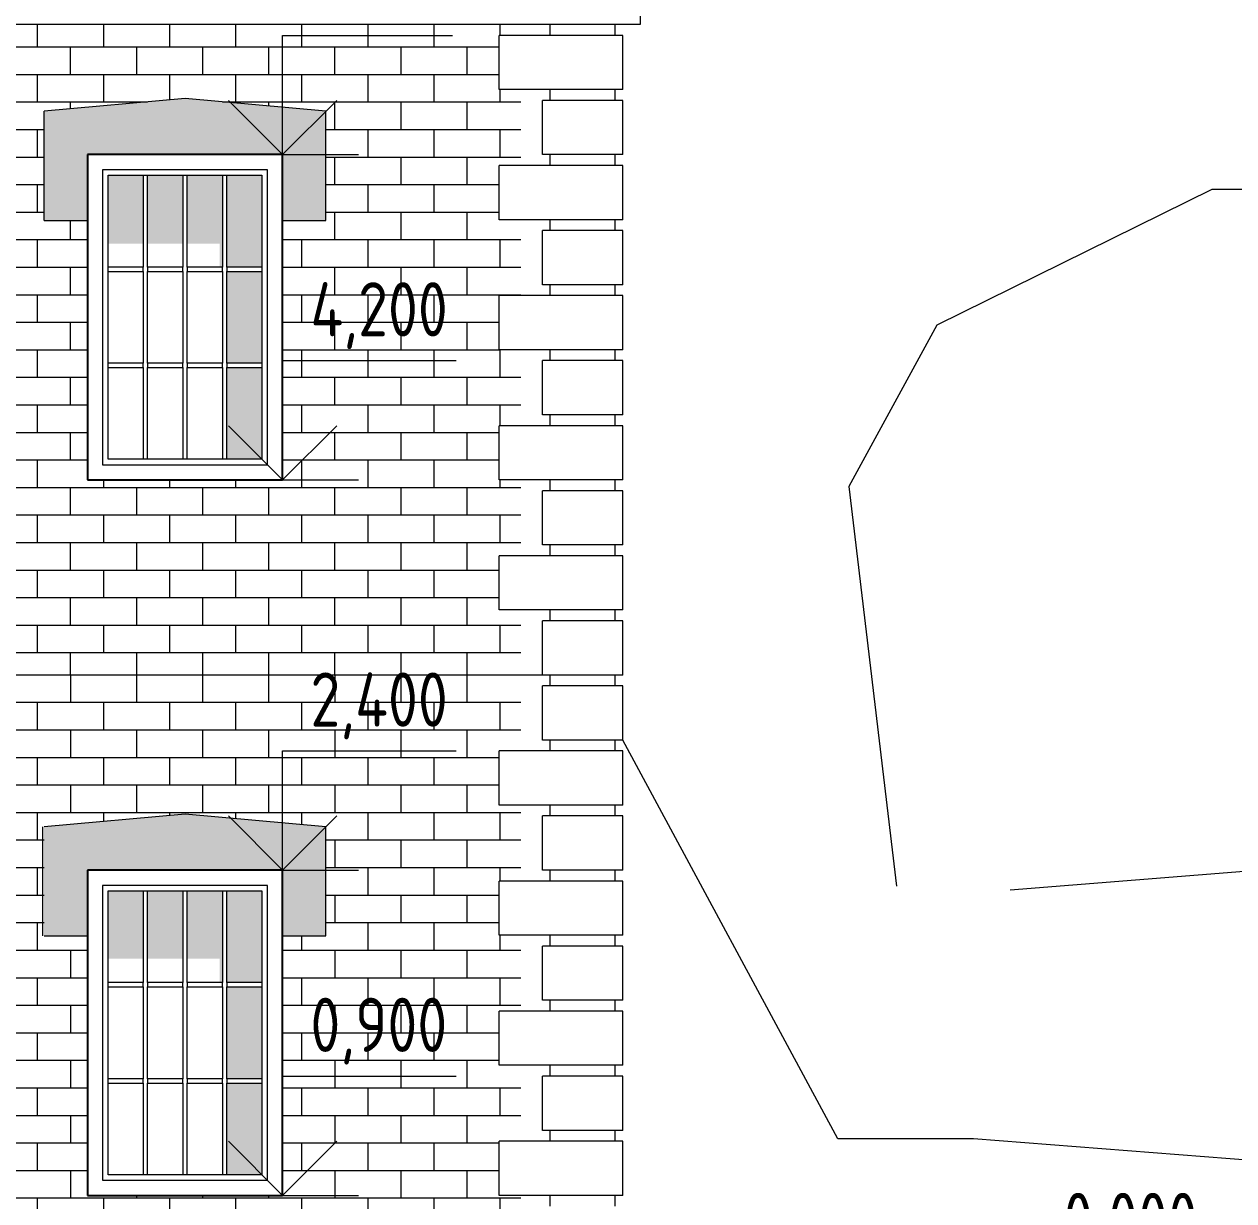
# Model space of a CAD drawing. Header units: feet. Extents: x -10410 to 374725, y -46422 to 88923.
# Drawn here: x 258158 to 263737, y 3362 to 8789 of the extents above; entities that cross this region are included whole.
import ezdxf

# ---------------------------------------------------------------- set-up
doc = ezdxf.new("R2010")
doc.units = ezdxf.units.FT
doc.header["$MEASUREMENT"] = 0
for name, color, linetype, lineweight in [('Интерьер - Мебель_Ном._пера__1', 7, 'Continuous', 20), ('Интерьер - Мебель_Ном._пера__7', 7, 'Continuous', 20), ('Конструктив - Перекрытия_Ном._пера__1', 7, 'Continuous', 20), ('Конструктив - Перекрытия_Ном._пера__120', 7, 'Continuous', 5), ('Конструктив - Стены Несущие_Ном._пера__1', 7, 'Continuous', 20), ('Конструктив - Стены Несущие_Ном._пера__120', 7, 'Continuous', 5)]:
    doc.layers.add(name, color=color, linetype=linetype, lineweight=lineweight)
doc.layers.add('Конструктив - Стены Несущие_Ном._пера__107', color=7, linetype='Continuous', lineweight=5, true_color=0xaaaaaa)
doc.layers.add('Конструктив - Стены Несущие_Ном._пера__87', color=7, linetype='Continuous', lineweight=25, true_color=0x6a6a6a)
doc.styles.add('СГЕНЕРИР_СТИЛЬ_2', font='CS_Gost2304.shx')

msp = doc.modelspace()

# ---------------------------------------------------------------- hatches: boundary and pattern name
at = {"layer": 'Конструктив - Стены Несущие_Ном._пера__107', "linetype": 'Continuous'}
h = msp.add_hatch(dxfattribs=at)
h.set_pattern_fill('ЧЕРЕПИЦА_02', color=256, style=0, pattern_type=2)
h.set_pattern_definition([(0, (258981.95, 7287.22), (0, 127), []), (90, (258981.95, 7287.22), (-304.8, 0), [127, -127]), (90, (259134.35, 7414.22), (-304.8, 0), [127, -127])])
h.paths.add_polyline_path([(257514.47197, 6387.21988), (257514.47197, 6337.21988), (257549.47198, 6337.21988), (257549.47198, 6087.21988), (257514.47197, 6087.21988), (257514.47197, 6037.21987), (257749.47198, 6037.21987), (257749.47198, 5787.21987), (260449.43288, 5787.21987), (260449.43288, 6087.21988), (260349.43284, 6087.21988), (260349.43284, 6337.21988), (260449.43288, 6337.21988), (260449.43288, 6687.21988), (260349.43284, 6687.21988), (260349.43284, 6937.21988), (260449.43288, 6937.21988), (260449.43288, 7287.21988), (260349.43284, 7287.21988), (260349.43284, 7537.21989), (260449.43288, 7537.21989), (260449.43288, 7887.21984), (260349.43284, 7887.21984), (260349.43284, 8137.21989), (260449.43288, 8137.21989), (260449.43288, 8487.21989), (260349.43284, 8487.21989), (260349.43284, 8737.2199), (260449.43288, 8737.2199), (260449.43288, 8787.2199), (257514.47197, 8787.2199), (257514.47197, 8737.2199), (257549.47198, 8737.2199), (257549.47198, 8487.21989), (257514.47197, 8487.21989), (257514.47197, 8437.21989), (257749.47198, 8437.21985), (257749.47198, 8187.21989), (257514.47197, 8187.21989), (257514.47197, 8137.21989), (257549.47198, 8137.21989), (257549.47198, 7887.21989), (257514.47197, 7887.21989), (257514.47197, 7837.21989), (257749.47198, 7837.21989), (257749.47198, 7587.21989), (257514.47197, 7587.21989), (257514.47197, 7537.21989), (257549.47198, 7537.21989), (257549.47198, 7287.21988), (257514.47197, 7287.21988), (257514.47197, 7237.21988), (257749.47198, 7237.21988), (257749.47198, 6987.21988), (257514.47197, 6987.21988), (257514.47197, 6937.21988), (257549.47198, 6937.21988), (257549.47198, 6687.21988), (257514.47197, 6687.21988), (257514.47197, 6637.21988), (257749.47198, 6637.21988), (257749.47198, 6387.21988)])
h.paths.add_polyline_path([(258250.0643, 7884.30982), (258450.0643, 7884.30982), (258450.0643, 6687.21988), (259350.06427, 6687.21988), (259350.06431, 7884.30982), (259550.06431, 7884.30982), (259550.06431, 8387.21989), (258900.06404, 8446.08594), (258250.0643, 8387.21994)], flags=0)
h = msp.add_hatch(dxfattribs=at)
h.set_pattern_fill('ЧЕРЕПИЦА_02', color=256, style=0, pattern_type=2)
h.set_pattern_definition([(0, (258982.21, 4137.22), (0, 127), []), (90, (258982.2, 4137.22), (-304.8, 0), [127, -127]), (90, (259134.6, 4264.22), (-304.8, 0), [127, -127])])
h.paths.add_polyline_path([(257549.99492, 3987.21988), (257514.99492, 3987.21988), (257514.99492, 3937.21988), (257749.99497, 3937.21988), (257749.99497, 3687.21988), (257514.99492, 3687.21988), (257514.99492, 3637.21988), (257549.99492, 3637.21988), (257549.99492, 3387.21988), (257514.99492, 3387.21988), (257514.99492, 3337.21988), (257749.99497, 3337.21988), (257749.99497, 3087.21992), (257514.99492, 3087.21987), (257514.99492, 3037.21987), (257749.99497, 3037.21992), (257749.99497, 2787.21987), (257514.99492, 2787.21987), (257514.99492, 2737.21987), (257749.99497, 2737.21987), (257749.99497, 2487.21987), (260349.43283, 2487.21987), (260349.43283, 2737.21987), (260449.43283, 2737.21987), (260449.43283, 2787.21987), (260349.43283, 2787.21987), (260349.43283, 3037.21987), (260449.43283, 3037.21987), (260449.43283, 3387.21992), (260349.43283, 3387.21992), (260349.43283, 3637.21988), (260449.43283, 3637.21988), (260449.43283, 3987.21988), (260349.43283, 3987.21988), (260349.43283, 4237.21988), (260449.43283, 4237.21988), (260449.43283, 4587.21988), (260349.43283, 4587.21988), (260349.43283, 4837.21988), (260449.43283, 4837.21988), (260449.43283, 5187.21988), (260349.43283, 5187.21988), (260349.43283, 5437.21988), (260449.43283, 5437.21988), (260449.43283, 5787.21983), (257514.99492, 5787.21988), (257514.99492, 5737.21988), (257749.99497, 5737.21993), (257749.99497, 5487.21988), (257514.99492, 5487.21988), (257514.99492, 5437.21988), (257549.99492, 5437.21988), (257549.99492, 5187.21988), (257514.99492, 5187.21988), (257514.99492, 5137.21988), (257749.99497, 5137.21983), (257749.99497, 4887.21988), (257514.99492, 4887.21988), (257514.99492, 4837.21988), (257549.99492, 4837.21988), (257549.99492, 4587.21988), (257514.99492, 4587.21988), (257514.99492, 4537.21988), (257749.99497, 4537.21988), (257749.99497, 4287.21988), (257514.99492, 4287.21988), (257514.99492, 4237.21988), (257549.99492, 4237.21988)])
h.paths.add_polyline_path([(258250.06431, 4584.30982), (258450.06431, 4584.30982), (258450.06431, 3387.21988), (259350.06436, 3387.21988), (259350.06431, 4584.30982), (259550.06431, 4584.30982), (259550.06431, 5087.21988), (258900.06407, 5146.08593), (258250.06431, 5087.21993)], flags=0)
at = {"layer": 'Конструктив - Стены Несущие_Ном._пера__120', "linetype": 'Continuous', "lineweight": 0, "true_color": 0x000000}
for points in [[(258450.0643, 8187.21988), (259350.0643, 8187.21988), (259350.0643, 7884.30984), (259550.0643, 7884.30984), (259550.0643, 8387.21988), (258900.06406, 8446.08593), (258250.0643, 8387.21992), (258250.0643, 7884.30984), (258450.0643, 7884.30984)], [(258545.0643, 7777.09801), (258705.06433, 7777.09799), (258705.06433, 7668.88655), (258707.56431, 7668.88655), (258707.56431, 8092.21988), (258545.06431, 8092.21988)], [(258890.0643, 8092.21988), (258727.5643, 8092.21988), (258727.56432, 7777.098), (258887.56432, 7777.09797), (258887.56432, 7668.88657), (258890.0643, 7668.88654)], [(258910.06429, 7777.09796), (259060.06436, 7777.09802), (259060.06436, 7668.88658), (259072.5643, 7668.88654), (259072.5643, 8092.21988), (258910.0643, 8092.21988)], [(259255.0643, 7668.88655), (259255.0643, 8092.21988), (259092.5643, 8092.21988), (259092.5643, 7668.88655)], [(259255.0643, 7225.55321), (259255.0643, 7648.88655), (259092.5643, 7648.88655), (259092.5643, 7225.55321)], [(259255.0643, 6782.21988), (259255.0643, 7205.55322), (259092.5643, 7205.55322), (259092.5643, 6782.21988)], [(258450.0643, 4887.21988), (259350.0643, 4887.21988), (259350.0643, 4584.30984), (259550.0643, 4584.30984), (259550.0643, 5087.21988), (258900.06406, 5146.08594), (258250.0643, 5087.21992), (258250.0643, 4584.30984), (258450.0643, 4584.30984)], [(258545.0643, 4478.3112), (258705.06433, 4478.31118), (258705.06433, 4370.09975), (258707.56431, 4370.09974), (258707.56431, 4793.43308), (258545.06431, 4793.43308)], [(258890.0643, 4793.43308), (258727.5643, 4793.43307), (258727.56432, 4478.31119), (258887.56432, 4478.31116), (258887.56432, 4370.09976), (258890.0643, 4370.09974)], [(258910.06429, 4478.31115), (259060.06436, 4478.31121), (259060.06436, 4370.09977), (259072.5643, 4370.09974), (259072.5643, 4793.43307), (258910.0643, 4793.43307)], [(259255.0643, 4370.09974), (259255.0643, 4793.43307), (259092.5643, 4793.43307), (259092.5643, 4370.09974)], [(259255.0643, 3926.76641), (259255.0643, 4350.09974), (259092.5643, 4350.09974), (259092.5643, 3926.76641)], [(259255.0643, 3483.43308), (259255.0643, 3906.76641), (259092.5643, 3906.76641), (259092.5643, 3483.43308)]]:
    msp.add_hatch(color=18, dxfattribs=at).paths.add_polyline_path(points)

# ---------------------------------------------------------------- linework, layer by layer
at = {"layer": 'Интерьер - Мебель_Ном._пера__1', "linetype": 'Continuous'}
for p, q in [((259350.0643, 8187.21988), (259350.0643, 8737.21988)), ((259350.0643, 8737.21988), (260133.09848, 8737.21988)), ((259350.0643, 8187.21988), (259100.0643, 8437.21988)), ((259350.0643, 8187.21988), (259600.0643, 8437.21988)), ((259350.0643, 8187.21988), (258800.0643, 8187.21988)), ((259350.0643, 8187.21988), (259700.0643, 8187.21988)), ((259350.0643, 6687.21988), (259350.0643, 7237.21988)), ((259350.0643, 7237.21988), (260150.06467, 7237.21988)), ((259350.0643, 6687.21988), (259100.0643, 6937.21988)), ((259350.0643, 6687.21988), (259600.0643, 6937.21988)), ((259350.0643, 6687.21988), (258800.0643, 6687.21988)), ((259350.0643, 6687.21988), (259700.0643, 6687.21988)), ((259350.0643, 4887.21988), (259350.0643, 5437.21988)), ((259350.0643, 5437.21988), (260150.06467, 5437.21988)), ((259350.0643, 4887.21988), (259100.0643, 5137.21988)), ((259350.0643, 4887.21988), (259600.0643, 5137.21988)), ((259350.0643, 4887.21988), (258800.0643, 4887.21988)), ((259350.0643, 4887.21988), (259700.0643, 4887.21988)), ((259350.0643, 3387.21988), (259350.0643, 3937.21988)), ((259350.0643, 3937.21988), (260150.06467, 3937.21988)), ((259350.0643, 3387.21988), (259100.0643, 3637.21988)), ((259350.0643, 3387.21988), (259600.0643, 3637.21988)), ((259350.0643, 3387.21988), (258800.0643, 3387.21988)), ((259350.0643, 3387.21988), (259700.0643, 3387.21988))]:
    msp.add_line(p, q, dxfattribs=at)
at = {"layer": 'Интерьер - Мебель_Ном._пера__7', "linetype": 'Continuous'}
for p, q in [((260584.43283, 8737.21988), (260584.43283, 8787.21988)), ((260884.43283, 8737.21988), (260884.43283, 8787.21988)), ((260919.43283, 8737.21988), (260349.43283, 8737.21988)), ((260349.43283, 8487.21988), (260349.43283, 8737.21988)), ((260919.43283, 8487.21988), (260919.43283, 8737.21988)), ((260919.43283, 8487.21988), (260349.43283, 8487.21988)), ((260584.43283, 8437.21988), (260584.43283, 8487.21988)), ((260884.43283, 8437.21988), (260884.43283, 8487.21988)), ((260919.43283, 8437.21988), (260549.43283, 8437.21988)), ((260549.43283, 8187.21988), (260549.43283, 8437.21988)), ((260919.43283, 8187.21988), (260919.43283, 8437.21988)), ((260919.43283, 8187.21988), (260549.43283, 8187.21988)), ((260584.43283, 8137.21988), (260584.43283, 8187.21988)), ((260884.43283, 8137.21988), (260884.43283, 8187.21988)), ((260919.43283, 8137.21988), (260349.43283, 8137.21988)), ((260349.43283, 7887.21988), (260349.43283, 8137.21988)), ((260919.43283, 7887.21988), (260919.43283, 8137.21988)), ((260919.43283, 7887.21988), (260349.43283, 7887.21988)), ((260584.43283, 7837.21988), (260584.43283, 7887.21988)), ((260884.43283, 7837.21988), (260884.43283, 7887.21988)), ((260919.43283, 7837.21988), (260549.43283, 7837.21988)), ((260549.43283, 7587.21988), (260549.43283, 7837.21988)), ((260919.43283, 7587.21988), (260919.43283, 7837.21988)), ((260919.43283, 7587.21988), (260549.43283, 7587.21988)), ((260584.43283, 7537.21988), (260584.43283, 7587.21988)), ((260884.43283, 7537.21988), (260884.43283, 7587.21988)), ((260919.43283, 7537.21988), (260349.43283, 7537.21988)), ((260349.43283, 7287.21988), (260349.43283, 7537.21988)), ((260919.43283, 7287.21988), (260919.43283, 7537.21988)), ((260919.43283, 7287.21988), (260349.43283, 7287.21988)), ((260584.43283, 7237.21988), (260584.43283, 7287.21988)), ((260884.43283, 7237.21988), (260884.43283, 7287.21988)), ((260919.43283, 7237.21988), (260549.43283, 7237.21988)), ((260549.43283, 6987.21988), (260549.43283, 7237.21988)), ((260919.43283, 6987.21988), (260919.43283, 7237.21988)), ((260919.43283, 6987.21988), (260549.43283, 6987.21988)), ((260584.43283, 6937.21988), (260584.43283, 6987.21988)), ((260884.43283, 6937.21988), (260884.43283, 6987.21988)), ((260919.43283, 6937.21988), (260349.43283, 6937.21988)), ((260349.43283, 6687.21988), (260349.43283, 6937.21988)), ((260919.43283, 6687.21988), (260919.43283, 6937.21988)), ((260919.43283, 6687.21988), (260349.43283, 6687.21988)), ((260584.43283, 6637.21988), (260584.43283, 6687.21988)), ((260884.43283, 6637.21988), (260884.43283, 6687.21988)), ((260919.43283, 6637.21988), (260549.43283, 6637.21988)), ((260549.43283, 6387.21988), (260549.43283, 6637.21988)), ((260919.43283, 6387.21988), (260919.43283, 6637.21988)), ((260919.43283, 6387.21988), (260549.43283, 6387.21988)), ((260584.43283, 6337.21988), (260584.43283, 6387.21988)), ((260884.43283, 6337.21988), (260884.43283, 6387.21988)), ((260919.43283, 6337.21988), (260349.43283, 6337.21988)), ((260349.43283, 6087.21988), (260349.43283, 6337.21988)), ((260919.43283, 6087.21988), (260919.43283, 6337.21988)), ((260919.43283, 6087.21988), (260349.43283, 6087.21988)), ((260584.43283, 6037.21988), (260584.43283, 6087.21988)), ((260884.43283, 6037.21988), (260884.43283, 6087.21988)), ((260919.43283, 6037.21988), (260549.43283, 6037.21988)), ((260549.43283, 5787.21988), (260549.43283, 6037.21988)), ((260919.43283, 5787.21988), (260919.43283, 6037.21988)), ((260549.43283, 5787.21988), (260349.43283, 5787.21988)), ((260919.43283, 5787.21988), (260549.43283, 5787.21988)), ((260584.43283, 5737.21988), (260584.43283, 5787.21988)), ((260884.43283, 5737.21988), (260884.43283, 5787.21988)), ((260919.43283, 5737.21988), (260549.43283, 5737.21988)), ((260549.43283, 5487.21988), (260549.43283, 5737.21988)), ((260919.43283, 5487.21988), (260919.43283, 5737.21988)), ((260919.43283, 5487.21988), (260549.43283, 5487.21988)), ((260584.43283, 5437.21988), (260584.43283, 5487.21988)), ((260884.43283, 5437.21988), (260884.43283, 5487.21988)), ((260919.43283, 5437.21988), (260349.43283, 5437.21988)), ((260349.43283, 5187.21988), (260349.43283, 5437.21988)), ((260919.43283, 5187.21988), (260919.43283, 5437.21988)), ((260919.43283, 5187.21988), (260349.43283, 5187.21988)), ((260919.43283, 5137.21988), (260549.43283, 5137.21988)), ((260549.43283, 4887.21988), (260549.43283, 5137.21988)), ((260584.43283, 5137.21988), (260584.43283, 5187.21988)), ((260884.43283, 5137.21988), (260884.43283, 5187.21988)), ((260919.43283, 4887.21988), (260919.43283, 5137.21988)), ((260919.43283, 4887.21988), (260549.43283, 4887.21988)), ((260584.43283, 4837.21988), (260584.43283, 4887.21988)), ((260884.43283, 4837.21988), (260884.43283, 4887.21988)), ((260919.43283, 4837.21988), (260349.43283, 4837.21988)), ((260349.43283, 4587.21988), (260349.43283, 4837.21988)), ((260919.43283, 4587.21988), (260919.43283, 4837.21988)), ((260919.43283, 4587.21988), (260349.43283, 4587.21988)), ((260584.43283, 4537.21988), (260584.43283, 4587.21988)), ((260884.43283, 4537.21988), (260884.43283, 4587.21988)), ((260919.43283, 4537.21988), (260549.43283, 4537.21988)), ((260549.43283, 4287.21988), (260549.43283, 4537.21988)), ((260919.43283, 4287.21988), (260919.43283, 4537.21988)), ((260919.43283, 4287.21988), (260549.43283, 4287.21988)), ((260584.43283, 4237.21988), (260584.43283, 4287.21988)), ((260884.43283, 4237.21988), (260884.43283, 4287.21988)), ((260919.43283, 4237.21988), (260349.43283, 4237.21988)), ((260349.43283, 3987.21988), (260349.43283, 4237.21988)), ((260919.43283, 3987.21988), (260919.43283, 4237.21988)), ((260919.43283, 3987.21988), (260349.43283, 3987.21988)), ((260584.43283, 3937.21988), (260584.43283, 3987.21988)), ((260884.43283, 3937.21988), (260884.43283, 3987.21988)), ((260919.43283, 3937.21988), (260549.43283, 3937.21988)), ((260549.43283, 3687.21988), (260549.43283, 3937.21988)), ((260919.43283, 3687.21988), (260919.43283, 3937.21988)), ((260919.43283, 3687.21988), (260549.43283, 3687.21988)), ((260584.43283, 3637.21988), (260584.43283, 3687.21988)), ((260884.43283, 3637.21988), (260884.43283, 3687.21988)), ((260919.43283, 3637.21988), (260349.43283, 3637.21988)), ((260349.43283, 3387.21988), (260349.43283, 3637.21988)), ((260919.43283, 3387.21988), (260919.43283, 3637.21988)), ((260919.43283, 3387.21988), (260349.43283, 3387.21988)), ((260584.43283, 3337.21988), (260584.43283, 3387.21988)), ((260884.43283, 3337.21988), (260884.43283, 3387.21988))]:
    msp.add_line(p, q, dxfattribs=at)
at = {"layer": 'Конструктив - Перекрытия_Ном._пера__1', "linetype": 'Continuous'}
for p, q in [((263635.17009, 8026.31205), (262367.14348, 7400.75226)), ((264818.66159, 8026.31205), (263635.17009, 8026.31205)), ((262367.14348, 7400.75226), (261961.37496, 6656.84331)), ((261961.37496, 6656.84331), (262181.16624, 4813.97797)), ((261910.6539, 3647.39349), (260919.43283, 5487.21988)), ((262705.28391, 4797.07095), (264210.00882, 4915.4201)), ((262536.21369, 3647.39349), (261910.6539, 3647.39349)), ((263838.05435, 3545.95136), (262536.21369, 3647.39349))]:
    msp.add_line(p, q, dxfattribs=at)
at = {"layer": 'Конструктив - Перекрытия_Ном._пера__120', "linetype": 'Continuous'}
for p, q in [((260999.43282, 9087.21988), (260999.43282, 8787.21988)), ((260999.43282, 8787.21988), (257099.80814, 8787.21988))]:
    msp.add_line(p, q, dxfattribs=at)
at = {"layer": 'Конструктив - Стены Несущие_Ном._пера__1', "linetype": 'Continuous'}
for p, q in [((258900.06406, 8446.08593), (258250.0643, 8387.21992)), ((259550.0643, 8387.21988), (258900.06406, 8446.08593)), ((258250.0643, 7884.30984), (258250.0643, 8387.21988)), ((259550.0643, 7884.30984), (259550.0643, 8387.21988)), ((258450.0643, 8187.21988), (259350.0643, 8187.21988)), ((258450.0643, 7884.30984), (258450.0643, 8187.21988)), ((259350.0643, 8187.21988), (259350.0643, 7884.30984)), ((258250.0643, 7884.30984), (258450.0643, 7884.30984)), ((259350.0643, 7884.30984), (259550.0643, 7884.30984)), ((260349.43283, 5787.21988), (257749.47198, 5787.21988)), ((258900.06406, 5146.08594), (258250.0643, 5087.21992)), ((259550.0643, 5087.21988), (258900.06406, 5146.08594)), ((258244.83468, 4584.30984), (258244.83468, 5087.21988)), ((259550.0643, 4584.30984), (259550.0643, 5087.21988)), ((258450.0643, 4887.21988), (259350.0643, 4887.21988)), ((258450.0643, 4584.30984), (258450.0643, 4887.21988)), ((259350.0643, 4887.21988), (259350.0643, 4584.30984)), ((258250.0643, 4584.30984), (258450.0643, 4584.30984)), ((259350.0643, 4584.30984), (259550.0643, 4584.30984))]:
    msp.add_line(p, q, dxfattribs=at)
at = {"layer": 'Конструктив - Стены Несущие_Ном._пера__120', "linetype": 'Continuous'}
for p, q in [((258520.0643, 8117.21988), (258520.0643, 6757.21988)), ((259280.0643, 8117.21988), (258520.0643, 8117.21988)), ((258545.0643, 6782.21988), (258545.0643, 8092.21988)), ((258545.0643, 8092.21988), (259255.0643, 8092.21988)), ((258707.5643, 8092.21988), (258707.5643, 7668.88655)), ((258727.5643, 7668.88655), (258727.5643, 8092.21988)), ((258890.0643, 8092.21988), (258890.0643, 7668.88655)), ((258910.0643, 7668.88655), (258910.0643, 8092.21988)), ((259072.5643, 8092.21988), (259072.5643, 7668.88655)), ((259092.5643, 7668.88655), (259092.5643, 8092.21988)), ((259255.0643, 8092.21988), (259255.0643, 6782.21988)), ((259280.0643, 6757.21988), (259280.0643, 8117.21988)), ((258707.5643, 7668.88655), (258545.0643, 7668.88655)), ((258545.0643, 7648.88655), (258707.5643, 7648.88655)), ((258707.5643, 7648.88655), (258707.5643, 7668.88655)), ((258707.5643, 7648.88655), (258707.5643, 7225.55321)), ((258890.0643, 7668.88655), (258727.5643, 7668.88655)), ((258727.5643, 7668.88655), (258727.5643, 7648.88655)), ((258727.5643, 7225.55321), (258727.5643, 7648.88655)), ((258727.5643, 7648.88655), (258890.0643, 7648.88655)), ((258890.0643, 7648.88655), (258890.0643, 7668.88655)), ((258890.0643, 7648.88655), (258890.0643, 7225.55321)), ((259072.5643, 7668.88655), (258910.0643, 7668.88655)), ((258910.0643, 7668.88655), (258910.0643, 7648.88655)), ((258910.0643, 7225.55321), (258910.0643, 7648.88655)), ((258910.0643, 7648.88655), (259072.5643, 7648.88655)), ((259072.5643, 7648.88655), (259072.5643, 7668.88655)), ((259072.5643, 7648.88655), (259072.5643, 7225.55321)), ((259255.0643, 7668.88655), (259092.5643, 7668.88655)), ((259092.5643, 7668.88655), (259092.5643, 7648.88655)), ((259092.5643, 7225.55321), (259092.5643, 7648.88655)), ((259092.5643, 7648.88655), (259255.0643, 7648.88655)), ((258707.5643, 7225.55321), (258545.0643, 7225.55321)), ((258545.0643, 7205.55321), (258707.5643, 7205.55321)), ((258707.5643, 7205.55321), (258707.5643, 7225.55321)), ((258707.5643, 7205.55321), (258707.5643, 6782.21988)), ((258890.0643, 7225.55321), (258727.5643, 7225.55321)), ((258727.5643, 7225.55321), (258727.5643, 7205.55321)), ((258727.5643, 6782.21988), (258727.5643, 7205.55321)), ((258727.5643, 7205.55321), (258890.0643, 7205.55321)), ((258890.0643, 7205.55321), (258890.0643, 7225.55321)), ((258890.0643, 7205.55321), (258890.0643, 6782.21988)), ((259072.5643, 7225.55321), (258910.0643, 7225.55321)), ((258910.0643, 7225.55321), (258910.0643, 7205.55321)), ((258910.0643, 6782.21988), (258910.0643, 7205.55321)), ((258910.0643, 7205.55321), (259072.5643, 7205.55321)), ((259072.5643, 7205.55321), (259072.5643, 7225.55321)), ((259072.5643, 7205.55321), (259072.5643, 6782.21988)), ((259255.0643, 7225.55321), (259092.5643, 7225.55321)), ((259092.5643, 7225.55321), (259092.5643, 7205.55321)), ((259092.5643, 6782.21988), (259092.5643, 7205.55321)), ((259092.5643, 7205.55321), (259255.0643, 7205.55321)), ((258520.0643, 6757.21988), (259280.0643, 6757.21988)), ((259255.0643, 6782.21988), (258545.0643, 6782.21988)), ((258520.0643, 4817.21988), (258520.0643, 3457.21988)), ((259280.0643, 4817.21988), (258520.0643, 4817.21988)), ((259280.0643, 3457.21988), (259280.0643, 4817.21988)), ((258545.0643, 3482.21988), (258545.0643, 4792.21988)), ((258545.0643, 4792.21988), (259255.0643, 4792.21988)), ((258707.5643, 4792.21988), (258707.5643, 4368.88655)), ((258727.5643, 4368.88655), (258727.5643, 4792.21988)), ((258890.0643, 4792.21988), (258890.0643, 4368.88655)), ((258910.0643, 4368.88655), (258910.0643, 4792.21988)), ((259072.5643, 4792.21988), (259072.5643, 4368.88655)), ((259092.5643, 4368.88655), (259092.5643, 4792.21988)), ((259255.0643, 4792.21988), (259255.0643, 3482.21988)), ((258707.5643, 4368.88655), (258545.0643, 4368.88655)), ((258707.5643, 4348.88655), (258707.5643, 4368.88655)), ((258890.0643, 4368.88655), (258727.5643, 4368.88655)), ((258727.5643, 4368.88655), (258727.5643, 4348.88655)), ((258890.0643, 4348.88655), (258890.0643, 4368.88655)), ((259072.5643, 4368.88655), (258910.0643, 4368.88655)), ((258910.0643, 4368.88655), (258910.0643, 4348.88655)), ((259072.5643, 4348.88655), (259072.5643, 4368.88655)), ((259255.0643, 4368.88655), (259092.5643, 4368.88655)), ((259092.5643, 4368.88655), (259092.5643, 4348.88655)), ((258545.0643, 4348.88655), (258707.5643, 4348.88655)), ((258707.5643, 4348.88655), (258707.5643, 3925.55321)), ((258727.5643, 3925.55321), (258727.5643, 4348.88655)), ((258727.5643, 4348.88655), (258890.0643, 4348.88655)), ((258890.0643, 4348.88655), (258890.0643, 3925.55321)), ((258910.0643, 3925.55321), (258910.0643, 4348.88655)), ((258910.0643, 4348.88655), (259072.5643, 4348.88655)), ((259072.5643, 4348.88655), (259072.5643, 3925.55321)), ((259092.5643, 3925.55321), (259092.5643, 4348.88655)), ((259092.5643, 4348.88655), (259255.0643, 4348.88655)), ((258707.5643, 3925.55321), (258545.0643, 3925.55321)), ((258545.0643, 3905.55321), (258707.5643, 3905.55321)), ((258707.5643, 3905.55321), (258707.5643, 3925.55321)), ((258707.5643, 3905.55321), (258707.5643, 3482.21988)), ((258890.0643, 3925.55321), (258727.5643, 3925.55321)), ((258727.5643, 3925.55321), (258727.5643, 3905.55321)), ((258727.5643, 3482.21988), (258727.5643, 3905.55321)), ((258727.5643, 3905.55321), (258890.0643, 3905.55321)), ((258890.0643, 3905.55321), (258890.0643, 3925.55321)), ((258890.0643, 3905.55321), (258890.0643, 3482.21988)), ((259072.5643, 3925.55321), (258910.0643, 3925.55321)), ((258910.0643, 3925.55321), (258910.0643, 3905.55321)), ((258910.0643, 3482.21988), (258910.0643, 3905.55321)), ((258910.0643, 3905.55321), (259072.5643, 3905.55321)), ((259072.5643, 3905.55321), (259072.5643, 3925.55321)), ((259072.5643, 3905.55321), (259072.5643, 3482.21988)), ((259255.0643, 3925.55321), (259092.5643, 3925.55321)), ((259092.5643, 3925.55321), (259092.5643, 3905.55321)), ((259092.5643, 3482.21988), (259092.5643, 3905.55321)), ((259092.5643, 3905.55321), (259255.0643, 3905.55321)), ((259255.0643, 3482.21988), (258545.0643, 3482.21988)), ((258520.0643, 3457.21988), (259280.0643, 3457.21988))]:
    msp.add_line(p, q, dxfattribs=at)
at = {"layer": 'Конструктив - Стены Несущие_Ном._пера__87', "linetype": 'Continuous'}
for p, q in [((259350.0643, 8187.21988), (258450.0643, 8187.21988)), ((258450.0643, 8187.21988), (258450.0643, 6687.21988)), ((259350.0643, 6687.21988), (259350.0643, 8187.21988)), ((258450.0643, 6687.21988), (259350.0643, 6687.21988)), ((259350.0643, 4887.21988), (258450.0643, 4887.21988)), ((258450.0643, 4887.21988), (258450.0643, 3387.21988)), ((259350.0643, 3387.21988), (259350.0643, 4887.21988)), ((258450.0643, 3387.21988), (259350.0643, 3387.21988))]:
    msp.add_line(p, q, dxfattribs=at)

# ---------------------------------------------------------------- texts
at = {"layer": 'Интерьер - Мебель_Ном._пера__1', "linetype": 'Continuous', "char_height": 250, "attachment_point": 7, "style": 'СГЕНЕРИР_СТИЛЬ_2'}
for s, insert in [('\\A1;{\\FCS_Gost2304.shx; 4,200}', (259350.0643, 7290.67541)), ('\\A1;{\\FCS_Gost2304.shx; 2,400}', (259350.0643, 5490.67541)), ('\\A1;{\\FCS_Gost2304.shx; 0,900}', (259350.0643, 3990.67541)), ('\\A1;{\\FCS_Gost2304.shx; 0,000}', (262821.61143, 3090.65626))]:
    msp.add_mtext(s, dxfattribs=dict(at, insert=insert))

doc.saveas('drawing.dxf')
